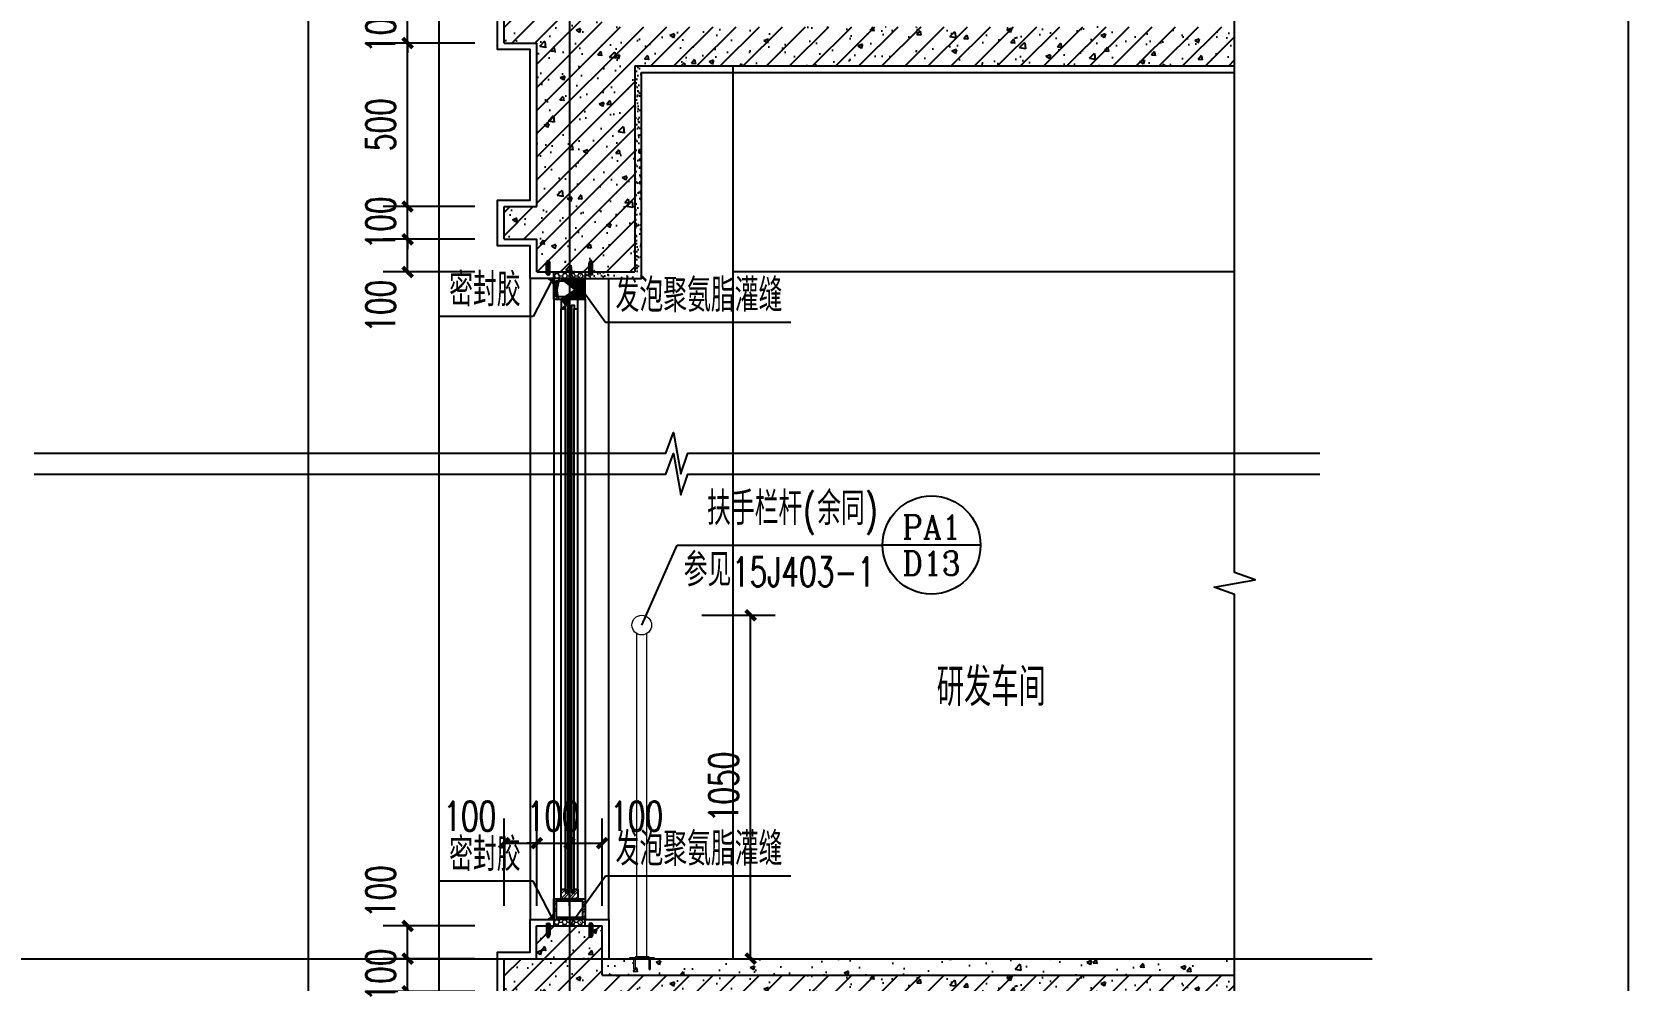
# Model space of a CAD drawing. Extents: x 1738711 to 2346805, y 1189731 to 2516152.
# Drawn here: x 1901301 to 1906184, y 1230629 to 1233528 of the extents above; entities that cross this region are included whole.
import ezdxf
from ezdxf.enums import TextEntityAlignment as Align

# ---------------------------------------------------------------- set-up
doc = ezdxf.new("R2010")
doc.units = 0
doc.header["$LTSCALE"] = 1000
doc.header["$MEASUREMENT"] = 0
for name, color, linetype, lineweight in [('_0', 7, 'Continuous', 25), ('填充', 252, 'Continuous', 5), ('栏杆', 6, 'Continuous', 15)]:
    doc.layers.add(name, color=color, linetype=linetype, lineweight=lineweight)
for name, color, linetype in [('AR-TEXT', 7, 'Continuous'), ('CONTINUOUS', 7, 'Continuous'), ('DIM_IDEN', 3, 'Continuous'), ('DIM_LEAD', 3, 'Continuous'), ('DIM_SYMB', 3, 'Continuous'), ('DOTE', 1, 'Continuous'), ('PUB_DIM', 3, 'Continuous'), ('PUB_HATCH', 8, 'Continuous'), ('PUB_TEXT', 7, 'Continuous'), ('WALL', 40, 'Continuous'), ('WINDOW', 144, 'Continuous'), ('切线', 35, 'Continuous'), ('看线', 8, 'Continuous'), ('石材', 5, 'Continuous'), ('窗', 125, 'Continuous')]:
    doc.layers.add(name, color=color, linetype=linetype)
doc.styles.add('_TCH_DIM', font='SIMPLEX', dxfattribs={"bigfont": 'GBCBIG'})
doc.styles.add('_TCH_DIM_T3', font='SIMPLEX', dxfattribs={"width": 0.7058823529411765, "bigfont": 'GBCBIG'})
doc.styles.add('_TCH_LABEL', font='COMPLEX', dxfattribs={"bigfont": 'GBCBIG'})
doc.styles.get("Standard").update_dxf_attribs({"font": 'gbenor.shx', "bigfont": 'gbcbig.shx'})
doc.dimstyles.new('_TCH_ARCH&&30', dxfattribs={"dimtxt": 89.25, "dimasz": 30, "dimexe": 75, "dimexo": 90, "dimgap": 37.87500000000001, "dimtad": 1, "dimdec": 0, "dimzin": 0, "dimdsep": 46, "dimtxsty": '_TCH_DIM_T3', "dimblk": 'ARCHTICK', "dimcen": 0.09, "dimclrt": 7, "dimazin": 2, "dimtfac": 1, "dimtdec": 0, "dimtix": 1, "dimtmove": 2, "dimatfit": 3, "dimfxl": 20, "dimtolj": 1, "dimtzin": 0, "dimarcsym": 0})
pattern_1 = [(225, (-424938021.4559683, -4685242373.939736), (11.22532015133644, -11.22532015133645), []), (225, (-424938021.4559683, -4685242381.877236), (11.22532015133644, -11.22532015133645), [])]

# ---------------------------------------------------------------- blocks, each defined once
blk = doc.blocks.new('gdfdgdfgdfbvfcxv')
at = {"layer": '填充'}
blk.add_line((264925.1590052751, -67479.48016648996), (264925.1590052751, -67589.48016648996), dxfattribs=at)
for points in [[(264919.1590052751, -67480.48016648996), (264829.4531232436, -67480.48016648996, -0.9999999999998485), (264829.4531232436, -67468.48016648996), (264919.1590052751, -67468.48016648996)], [(264919.1590052751, -67588.48016648996), (264829.4531232436, -67588.48016648996, 0.9999999999998485), (264829.4531232436, -67600.48016648996), (264919.1590052751, -67600.48016648996)]]:
    blk.add_lwpolyline(points, format="xyb", dxfattribs=at)
blk.add_lwpolyline([(264911.1590052752, -67634.48016648996), (264911.1590052752, -67434.48016648996), (264919.1590052752, -67434.48016648996), (264919.1590052752, -67634.48016648996)], close=True, dxfattribs=at)
blk.add_lwpolyline([(264911.1590052752, -67634.48016648996), (264911.1590052752, -67434.48016648996), (264919.1590052752, -67434.48016648996), (264919.1590052752, -67634.48016648996)], close=True, dxfattribs=at)
for centre, radius, start, end in [((264919.1590052751, -67483.27055614023), 4.499999999999999, 318.2387799836532, 90), ((264914.5262376207, -67487.70850220392), 9.195914699028702, 330.319845907807, 59.74924170688854), ((264919.1590052751, -67495.25905565452), 4.499999999999999, 318.2387799836532, 90), ((264919.1590052751, -67501.25330541166), 4.499999999999999, 318.2387799836532, 90), ((264919.1590052751, -67507.24755516881), 4.499999999999999, 318.2387799836532, 90), ((264919.1590052751, -67513.24180492596), 4.499999999999999, 318.2387799836532, 90), ((264919.1590052751, -67519.2360546831), 4.499999999999999, 318.2387799836532, 90), ((264919.1590052751, -67525.23030444025), 4.499999999999999, 318.2387799836532, 90), ((264919.1590052751, -67531.2245541974), 4.499999999999999, 318.2387799836532, 90), ((264919.1590052751, -67537.21880395431), 4.499999999999999, 318.2387799836532, 90), ((264919.1590052751, -67543.21305371169), 4.499999999999999, 318.2387799836532, 90), ((264919.1590052751, -67549.2073034686), 4.499999999999999, 318.2387799836532, 90), ((264919.1590052751, -67555.15057086223), 4.499999999999999, 318.2387799836532, 90), ((264919.1590052751, -67561.14482061937), 4.499999999999999, 318.2387799836532, 90), ((264919.1590052751, -67567.13907037652), 4.499999999999999, 318.2387799836532, 90), ((264919.1590052751, -67573.13332013367), 4.499999999999999, 318.2387799836532, 90), ((264919.1590052751, -67579.12756989081), 4.499999999999999, 318.2387799836532, 90), ((264919.1590052751, -67585.12181964796), 4.499999999999999, 269.9999649152392, 90)]:
    blk.add_arc(centre, radius, start, end, dxfattribs=at)
blk = doc.blocks.new('ghwerGWEGWEGW')
at = {"layer": '栏杆', "color": 6, "ltscale": 100}
for points in [[(2184611.378245345, 1556743.270899873), (2184611.378245345, 1557732.29813776)], [(2184641.378245345, 1556743.270899873), (2184641.378245345, 1557732.29813776)]]:
    blk.add_lwpolyline(points, dxfattribs=at)
blk.add_circle((2184626.378245345, 1557758.278899873), 30, dxfattribs=at)
at = {"layer": 'CONTINUOUS', "xscale": -0.384000000001397, "yscale": 0.384000000001397, "zscale": 0.384000000001397, "rotation": 270}
blk.add_blockref('gdfdgdfgdfbvfcxv', (2210560.670266158, 1455012.393841477), dxfattribs=at)
blk = doc.blocks.new('hrtheraghyra')
at = {"layer": 'WINDOW', "linetype": 'ByBlock'}
for p, q in [((-5, 20.97169877961278), (0, 29.42110927030444)), ((0, 29.42110927030444), (5, 20.97169877961278)), ((-5.930252616293728, -11.95136042498052), (6.0497822817415, -11.95136042498052))]:
    blk.add_line(p, q, dxfattribs=at)
for points in [[(-5, -11.95136042498052), (-5, 20.97169877961278)], [(0, -16.74081518873572), (0, 29.42110927030444)], [(5, -11.95136042498052), (5, 20.97169877961278)]]:
    blk.add_lwpolyline(points, dxfattribs=at)
blk.add_arc((0.05976483272388577, -8.920780394226313), 6.713026468484638, 206.8366017215709, 333.163398278429, dxfattribs=at)
blk = doc.blocks.new('_ArchTick')
at = {"color": 0, "linetype": 'ByBlock', "const_width": 0.4}
blk.add_lwpolyline([(-0.5, -0.5), (0.5, 0.5)], dxfattribs=at)
blk = doc.blocks.new('*D535')
at = {"layer": 'Defpoints', "color": 0, "transparency": 16777216}
for p in [(1903260.197001524, 1231744.386919201), (1903499.405884259, 1231744.386919201), (1903260.197001524, 1230694.386919201)]:
    blk.add_point(p, dxfattribs=at)
at = {"layer": 'PUB_DIM', "color": 0, "lineweight": -2, "transparency": 16777216}
for p, q in [((1903350.197001524, 1231744.386919201), (1903574.405884259, 1231744.386919201)), ((1903499.405884259, 1230694.386919201), (1903499.405884259, 1231744.386919201)), ((1903350.197001524, 1230694.386919201), (1903574.405884259, 1230694.386919201))]:
    blk.add_line(p, q, dxfattribs=at)
at = {"layer": 'PUB_DIM', "color": 0, "lineweight": -2, "transparency": 16777216, "xscale": 30, "yscale": 30, "zscale": 30}
for p, rotation in [((1903499.405884259, 1231744.386919201), 90), ((1903499.405884259, 1230694.386919201), 270)]:
    blk.add_blockref('_ArchTick', p, dxfattribs=dict(at, rotation=rotation))
at = {"layer": 'PUB_DIM', "color": 7, "transparency": 16777216, "insert": (1903416.905884259, 1231219.386919202), "char_height": 89.25, "attachment_point": 5, "rotation": 90, "style": '_TCH_DIM_T3'}
blk.add_mtext('\\A1;1050', dxfattribs=at)
blk = doc.blocks.new('*D536')
at = {"layer": 'Defpoints', "color": 0, "transparency": 16777216}
for p in [(1902845.597061429, 1231047.668982356), (1902745.597061429, 1230766.186882937), (1902845.597061429, 1230766.186882937)]:
    blk.add_point(p, dxfattribs=at)
at = {"layer": 'PUB_DIM', "color": 0, "lineweight": -2, "transparency": 16777216}
for p, q in [((1902745.597061429, 1230856.186882937), (1902745.597061429, 1231122.668982356)), ((1902845.597061429, 1230856.186882937), (1902845.597061429, 1231122.668982356)), ((1902745.597061429, 1231047.668982356), (1902845.597061429, 1231047.668982356))]:
    blk.add_line(p, q, dxfattribs=at)
at = {"layer": 'PUB_DIM', "color": 0, "lineweight": -2, "transparency": 16777216, "xscale": 30, "yscale": 30, "zscale": 30, "rotation": 180}
blk.add_blockref('_ArchTick', (1902745.597061429, 1231047.668982356), dxfattribs=at)
at = {"layer": 'PUB_DIM', "color": 0, "lineweight": -2, "transparency": 16777216, "xscale": 30, "yscale": 30, "zscale": 30}
blk.add_blockref('_ArchTick', (1902845.597061429, 1231047.668982356), dxfattribs=at)
at = {"layer": 'PUB_DIM', "color": 7, "transparency": 16777216, "insert": (1902640.597061428, 1231130.168982356), "char_height": 89.25, "attachment_point": 5, "style": '_TCH_DIM_T3'}
blk.add_mtext('\\A1;100', dxfattribs=at)
blk = doc.blocks.new('*D537')
at = {"layer": 'Defpoints', "color": 0, "transparency": 16777216}
for p in [(1902945.597061429, 1231047.668982357), (1902845.597061429, 1230766.186882937), (1902945.597061429, 1230766.186882937)]:
    blk.add_point(p, dxfattribs=at)
at = {"layer": 'PUB_DIM', "color": 0, "lineweight": -2, "transparency": 16777216}
for p, q in [((1902845.597061429, 1230856.186882937), (1902845.597061429, 1231122.668982357)), ((1902945.597061429, 1230856.186882937), (1902945.597061429, 1231122.668982357)), ((1902845.597061429, 1231047.668982357), (1902815.597061429, 1231047.668982357)), ((1902845.597061429, 1231047.668982357), (1902945.597061429, 1231047.668982357)), ((1902945.597061429, 1231047.668982357), (1902975.597061429, 1231047.668982357))]:
    blk.add_line(p, q, dxfattribs=at)
at = {"layer": 'PUB_DIM', "color": 0, "lineweight": -2, "transparency": 16777216, "xscale": 30, "yscale": 30, "zscale": 30}
blk.add_blockref('_ArchTick', (1902845.597061429, 1231047.668982357), dxfattribs=at)
at = {"layer": 'PUB_DIM', "color": 0, "lineweight": -2, "transparency": 16777216, "xscale": 30, "yscale": 30, "zscale": 30, "rotation": 180}
blk.add_blockref('_ArchTick', (1902945.597061429, 1231047.668982357), dxfattribs=at)
at = {"layer": 'PUB_DIM', "color": 7, "transparency": 16777216, "insert": (1902895.597061429, 1231130.168982357), "char_height": 89.25, "attachment_point": 5, "style": '_TCH_DIM_T3'}
blk.add_mtext('\\A1;100', dxfattribs=at)
blk = doc.blocks.new('*D538')
at = {"layer": 'Defpoints', "color": 0, "transparency": 16777216}
for p in [(1903045.597061429, 1231047.668982357), (1902945.597061429, 1230766.186882937), (1903045.597061429, 1230766.186882938)]:
    blk.add_point(p, dxfattribs=at)
at = {"layer": 'PUB_DIM', "color": 0, "lineweight": -2, "transparency": 16777216}
for p, q in [((1902945.597061429, 1230856.186882937), (1902945.597061429, 1231122.668982357)), ((1903045.597061429, 1230856.186882938), (1903045.597061429, 1231122.668982357)), ((1902945.597061429, 1231047.668982357), (1903045.597061429, 1231047.668982357))]:
    blk.add_line(p, q, dxfattribs=at)
at = {"layer": 'PUB_DIM', "color": 0, "lineweight": -2, "transparency": 16777216, "xscale": 30, "yscale": 30, "zscale": 30, "rotation": 180}
blk.add_blockref('_ArchTick', (1902945.597061429, 1231047.668982357), dxfattribs=at)
at = {"layer": 'PUB_DIM', "color": 0, "lineweight": -2, "transparency": 16777216, "xscale": 30, "yscale": 30, "zscale": 30}
blk.add_blockref('_ArchTick', (1903045.597061429, 1231047.668982357), dxfattribs=at)
at = {"layer": 'PUB_DIM', "color": 7, "transparency": 16777216, "insert": (1903150.597061428, 1231130.168982357), "char_height": 89.25, "attachment_point": 5, "style": '_TCH_DIM_T3'}
blk.add_mtext('\\A1;100', dxfattribs=at)
blk = doc.blocks.new('*D542')
at = {"layer": 'Defpoints', "color": 0, "transparency": 16777216}
for p in [(1902450.361484089, 1230694.386919201), (1902745.597061429, 1230694.386919201), (1902745.597061429, 1230594.386919201)]:
    blk.add_point(p, dxfattribs=at)
at = {"layer": 'PUB_DIM', "color": 0, "lineweight": -2, "transparency": 16777216}
for p, q in [((1902450.361484089, 1230694.386919201), (1902450.361484089, 1230724.386919201)), ((1902655.597061429, 1230694.386919201), (1902375.361484089, 1230694.386919201)), ((1902450.361484089, 1230594.386919201), (1902450.361484089, 1230694.386919201)), ((1902655.597061429, 1230594.386919201), (1902375.361484089, 1230594.386919201)), ((1902450.361484089, 1230594.386919201), (1902450.361484089, 1230564.386919201))]:
    blk.add_line(p, q, dxfattribs=at)
at = {"layer": 'PUB_DIM', "color": 0, "lineweight": -2, "transparency": 16777216, "xscale": 30, "yscale": 30, "zscale": 30}
for p, rotation in [((1902450.361484089, 1230694.386919201), 270), ((1902450.361484089, 1230594.386919201), 90)]:
    blk.add_blockref('_ArchTick', p, dxfattribs=dict(at, rotation=rotation))
at = {"layer": 'PUB_DIM', "color": 7, "transparency": 16777216, "insert": (1902367.861484089, 1230644.386919202), "char_height": 89.25, "attachment_point": 5, "rotation": 90, "style": '_TCH_DIM_T3'}
blk.add_mtext('\\A1;100', dxfattribs=at)
blk = doc.blocks.new('*D543')
at = {"layer": 'Defpoints', "color": 0, "transparency": 16777216}
for p in [(1902450.361484089, 1230794.386919201), (1902745.597061429, 1230794.386919201), (1902745.597061429, 1230694.386919201)]:
    blk.add_point(p, dxfattribs=at)
at = {"layer": 'PUB_DIM', "color": 0, "lineweight": -2, "transparency": 16777216}
for p, q in [((1902655.597061429, 1230794.386919201), (1902375.361484089, 1230794.386919201)), ((1902450.361484089, 1230694.386919201), (1902450.361484089, 1230794.386919201)), ((1902655.597061429, 1230694.386919201), (1902375.361484089, 1230694.386919201))]:
    blk.add_line(p, q, dxfattribs=at)
at = {"layer": 'PUB_DIM', "color": 0, "lineweight": -2, "transparency": 16777216, "xscale": 30, "yscale": 30, "zscale": 30}
for p, rotation in [((1902450.361484089, 1230794.386919201), 90), ((1902450.361484089, 1230694.386919201), 270)]:
    blk.add_blockref('_ArchTick', p, dxfattribs=dict(at, rotation=rotation))
at = {"layer": 'PUB_DIM', "color": 7, "transparency": 16777216, "insert": (1902367.861484089, 1230899.386919201), "char_height": 89.25, "attachment_point": 5, "rotation": 90, "style": '_TCH_DIM_T3'}
blk.add_mtext('\\A1;100', dxfattribs=at)
blk = doc.blocks.new('*D560')
at = {"layer": 'Defpoints', "color": 0, "transparency": 16777216}
for p in [(1902450.361484089, 1232894.386919201), (1902745.597061429, 1232894.386919201), (1902745.597061429, 1232794.386919202)]:
    blk.add_point(p, dxfattribs=at)
at = {"layer": 'PUB_DIM', "color": 0, "lineweight": -2, "transparency": 16777216}
for p, q in [((1902655.597061429, 1232894.386919201), (1902375.361484089, 1232894.386919201)), ((1902450.361484089, 1232794.386919202), (1902450.361484089, 1232894.386919201)), ((1902655.597061429, 1232794.386919202), (1902375.361484089, 1232794.386919202))]:
    blk.add_line(p, q, dxfattribs=at)
at = {"layer": 'PUB_DIM', "color": 0, "lineweight": -2, "transparency": 16777216, "xscale": 30, "yscale": 30, "zscale": 30}
for p, rotation in [((1902450.361484089, 1232894.386919201), 90), ((1902450.361484089, 1232794.386919202), 270)]:
    blk.add_blockref('_ArchTick', p, dxfattribs=dict(at, rotation=rotation))
at = {"layer": 'PUB_DIM', "color": 7, "transparency": 16777216, "insert": (1902367.861484089, 1232689.386919202), "char_height": 89.25, "attachment_point": 5, "rotation": 90, "style": '_TCH_DIM_T3'}
blk.add_mtext('\\A1;100', dxfattribs=at)
blk = doc.blocks.new('*D561')
at = {"layer": 'Defpoints', "color": 0, "transparency": 16777216}
for p in [(1902450.361484089, 1232994.386919201), (1902745.597061429, 1232994.386919201), (1902745.597061429, 1232894.386919201)]:
    blk.add_point(p, dxfattribs=at)
at = {"layer": 'PUB_DIM', "color": 0, "lineweight": -2, "transparency": 16777216}
for p, q in [((1902450.361484089, 1232994.386919201), (1902450.361484089, 1233024.386919201)), ((1902655.597061429, 1232994.386919201), (1902375.361484089, 1232994.386919201)), ((1902450.361484089, 1232894.386919201), (1902450.361484089, 1232994.386919201)), ((1902655.597061429, 1232894.386919201), (1902375.361484089, 1232894.386919201)), ((1902450.361484089, 1232894.386919201), (1902450.361484089, 1232864.386919201))]:
    blk.add_line(p, q, dxfattribs=at)
at = {"layer": 'PUB_DIM', "color": 0, "lineweight": -2, "transparency": 16777216, "xscale": 30, "yscale": 30, "zscale": 30}
for p, rotation in [((1902450.361484089, 1232994.386919201), 270), ((1902450.361484089, 1232894.386919201), 90)]:
    blk.add_blockref('_ArchTick', p, dxfattribs=dict(at, rotation=rotation))
at = {"layer": 'PUB_DIM', "color": 7, "transparency": 16777216, "insert": (1902367.861484089, 1232944.386919202), "char_height": 89.25, "attachment_point": 5, "rotation": 90, "style": '_TCH_DIM_T3'}
blk.add_mtext('\\A1;100', dxfattribs=at)
blk = doc.blocks.new('*D562')
at = {"layer": 'Defpoints', "color": 0, "transparency": 16777216}
for p in [(1902450.361484089, 1233494.386919201), (1902745.597061429, 1233494.386919201), (1902745.597061429, 1232994.386919201)]:
    blk.add_point(p, dxfattribs=at)
at = {"layer": 'PUB_DIM', "color": 0, "lineweight": -2, "transparency": 16777216}
for p, q in [((1902655.597061429, 1233494.386919201), (1902375.361484089, 1233494.386919201)), ((1902450.361484089, 1232994.386919201), (1902450.361484089, 1233494.386919201)), ((1902655.597061429, 1232994.386919201), (1902375.361484089, 1232994.386919201))]:
    blk.add_line(p, q, dxfattribs=at)
at = {"layer": 'PUB_DIM', "color": 0, "lineweight": -2, "transparency": 16777216, "xscale": 30, "yscale": 30, "zscale": 30}
for p, rotation in [((1902450.361484089, 1233494.386919201), 90), ((1902450.361484089, 1232994.386919201), 270)]:
    blk.add_blockref('_ArchTick', p, dxfattribs=dict(at, rotation=rotation))
at = {"layer": 'PUB_DIM', "color": 7, "transparency": 16777216, "insert": (1902367.861484089, 1233244.386919202), "char_height": 89.25, "attachment_point": 5, "rotation": 90, "style": '_TCH_DIM_T3'}
blk.add_mtext('\\A1;500', dxfattribs=at)
blk = doc.blocks.new('*D563')
at = {"layer": 'Defpoints', "color": 0, "transparency": 16777216}
for p in [(1902450.361484089, 1233594.386919201), (1902745.597061429, 1233594.386919201), (1902745.597061429, 1233494.386919201)]:
    blk.add_point(p, dxfattribs=at)
at = {"layer": 'PUB_DIM', "color": 0, "lineweight": -2, "transparency": 16777216}
for p, q in [((1902450.361484089, 1233594.386919201), (1902450.361484089, 1233624.386919201)), ((1902655.597061429, 1233594.386919201), (1902375.361484089, 1233594.386919201)), ((1902450.361484089, 1233494.386919201), (1902450.361484089, 1233594.386919201)), ((1902655.597061429, 1233494.386919201), (1902375.361484089, 1233494.386919201)), ((1902450.361484089, 1233494.386919201), (1902450.361484089, 1233464.386919201))]:
    blk.add_line(p, q, dxfattribs=at)
at = {"layer": 'PUB_DIM', "color": 0, "lineweight": -2, "transparency": 16777216, "xscale": 30, "yscale": 30, "zscale": 30}
for p, rotation in [((1902450.361484089, 1233594.386919201), 270), ((1902450.361484089, 1233494.386919201), 90)]:
    blk.add_blockref('_ArchTick', p, dxfattribs=dict(at, rotation=rotation))
at = {"layer": 'PUB_DIM', "color": 7, "transparency": 16777216, "insert": (1902367.861484089, 1233544.386919202), "char_height": 89.25, "attachment_point": 5, "rotation": 90, "style": '_TCH_DIM_T3'}
blk.add_mtext('\\A1;100', dxfattribs=at)

msp = doc.modelspace()

# ---------------------------------------------------------------- hatches: boundary and pattern name
at = {"layer": 'PUB_HATCH'}
h = msp.add_hatch(dxfattribs=at)
h.set_pattern_fill('钢筋混凝土', color=256, scale=20, style=0)
h.set_pattern_definition([(45, (-281403.3454722157, -148041.1364600032), (-35.35533905932737, 35.35533905932738), []), (49.99999999999999, (-281403.3454722157, -148041.1364600032), (143.4520365201507, -12.55042699651902), [15, -165]), (355, (-281403.3454722157, -148041.1364600032), (-27.7502667226, 150.4384267400024), [12, -132]), (100.4514, (-281391.3911362157, -148042.1823280032), (115.7018763428043, 137.8879084121907), [12.748038, -140.2284224]), (46.18420000000002, (-281403.3454722157, -148001.1364600032), (213.4482097251289, -33.10380286580362), [22.49999999999998, -247.4999999999999]), (96.6356, (-281385.5581232157, -148003.8951214032), (186.9325411097407, 194.8235741800883), [19.1220576, -210.3426]), (351.1842, (-281403.3454722157, -148001.1364600032), (186.9323890267254, 194.8237201850649), [18, -198]), (21, (-281383.3454722157, -148011.1364600032), (119.3814104236923, -80.52377813306776), [15, -165]), (326.0000000000001, (-281383.3454722157, -148011.1364600032), (48.66306638431634, 145.0300090093706), [12, -132]), (71.4514, (-281373.3970256157, -148017.8467812032), (168.044525716298, 64.50609934199048), [12.748038, -140.2284224]), (37.50000000000001, (-281403.3454722157, -148041.1364600032), (2.431971063458134, 66.5787707662623), [0, -130.4, 0, -134, 0, -132.5]), (7.499999999999999, (-281403.3454722157, -148041.1364600032), (52.61390748842972, 78.88234237647205), [0, -76.39999999999999, 0, -127.4, 0, -50.5]), (327.5, (-281447.9454722157, -148041.1364600032), (106.7644872344818, -4.510974346875951), [0, -50, 0, -156, 0, -207]), (317.5, (-281467.9454722157, -148041.1364600032), (116.6372338684772, 20.02099646646354), [0, -65, 0, -103.6, 0, -147])])
h.paths.add_polyline_path([(1904980.033040785, 1233424.386919202), (1903145.597061429, 1233424.386919202), (1903145.597061429, 1232794.386919202), (1902845.597061429, 1232794.386919202), (1902845.597061429, 1232894.386919201), (1902745.597061429, 1232894.386919202), (1902745.597061429, 1232994.386919202), (1902845.597061429, 1232994.386919202), (1902845.597061429, 1233494.386919202), (1902745.597061429, 1233494.386919202), (1902745.597061429, 1233594.386919202), (1902844.790626383, 1233594.386919202), (1902845.59706143, 1233694.386919201), (1903045.597061429, 1233694.386919201), (1903045.597061429, 1233544.386919202), (1904980.033040785, 1233544.386919202)])
h = msp.add_hatch(dxfattribs=at)
h.set_pattern_fill('碎沙', color=256, scale=10, style=0)
h.set_pattern_definition([(37.50000000000001, (0, -2900.000000000233), (-0.8000156479920251, 24.47066186646712), [0, -19.304, 0, -21.59, 0, -20.6375]), (7.499999999999999, (0, -2900.000000000233), (22.47616415690013, 35.84125502841771), [0, -10.414, 0, -17.399, 0, -6.6675]), (327.5, (-15.621, -2900.000000000233), (39.5496185120729, 0.071859233927285), [0, -6.35, 0, -22.86, 0, -29.845]), (317.5, (-15.621, -2900.000000000233), (38.17782262361487, 11.14646616286081), [0, -3.175, 0, -14.986, 0, -17.145])])
h.paths.add_polyline_path([(1902993.59706143, 1232774.386919202), (1903165.59706143, 1232774.386919202), (1903165.59706143, 1233424.386919201), (1903145.597061429, 1233424.386919201), (1903145.597061429, 1232794.386919201), (1902993.597061429, 1232794.386919201)])
h = msp.add_hatch(dxfattribs=at)
h.set_pattern_fill('钢筋混凝土', color=256, scale=20, style=0)
h.set_pattern_definition([(45, (-281403.3454722157, -150941.1364600034), (-35.35533905932737, 35.35533905932738), []), (49.99999999999999, (-281403.3454722157, -150941.1364600034), (143.4520365201507, -12.55042699651902), [15, -165]), (355, (-281403.3454722157, -150941.1364600034), (-27.7502667226, 150.4384267400024), [12, -132]), (100.4514, (-281391.3911362157, -150942.1823280034), (115.7018763428043, 137.8879084121907), [12.748038, -140.2284224]), (46.18420000000002, (-281403.3454722157, -150901.1364600034), (213.4482097251289, -33.10380286580362), [22.49999999999999, -247.4999999999999]), (96.6356, (-281385.5581232157, -150903.8951214034), (186.9325411097407, 194.8235741800883), [19.1220576, -210.3426]), (351.1842, (-281403.3454722157, -150901.1364600034), (186.9323890267254, 194.8237201850649), [18, -198]), (21, (-281383.3454722157, -150911.1364600034), (119.3814104236923, -80.52377813306776), [15, -165]), (326.0000000000001, (-281383.3454722157, -150911.1364600034), (48.66306638431634, 145.0300090093706), [12, -132]), (71.4514, (-281373.3970256157, -150917.8467812034), (168.044525716298, 64.50609934199048), [12.748038, -140.2284224]), (37.50000000000001, (-281403.3454722157, -150941.1364600034), (2.431971063458134, 66.5787707662623), [0, -130.4, 0, -134, 0, -132.5]), (7.499999999999999, (-281403.3454722157, -150941.1364600034), (52.61390748842972, 78.88234237647205), [0, -76.39999999999999, 0, -127.4, 0, -50.5]), (327.5, (-281447.9454722157, -150941.1364600034), (106.7644872344818, -4.510974346875951), [0, -50, 0, -156, 0, -207]), (317.5, (-281467.9454722157, -150941.1364600034), (116.6372338684772, 20.02099646646354), [0, -65, 0, -103.6, 0, -147])])
h.paths.add_polyline_path([(1904980.033040785, 1230524.386919201), (1903145.597061429, 1230524.386919202), (1903145.597061429, 1229894.386919201), (1902845.597061429, 1229894.386919201), (1902845.597061429, 1229994.386919201), (1902745.597061429, 1229994.386919201), (1902745.597061429, 1230094.386919201), (1902845.597061429, 1230094.386919201), (1902845.597061429, 1230594.386919201), (1902745.597061429, 1230594.386919201), (1902745.597061429, 1230694.386919201), (1902844.790626383, 1230694.386919201), (1902845.59706143, 1230794.386919201), (1903045.597061429, 1230794.386919201), (1903045.597061429, 1230644.386919202), (1904980.033040785, 1230644.386919202)])
h = msp.add_hatch(dxfattribs=at)
h.set_pattern_fill('混凝土', color=256, scale=20, style=0)
h.set_pattern_definition([(49.99999999999999, (0, 2900.000000000233), (143.4520365201507, -12.55042699651902), [15, -165]), (355, (0, 2900.000000000233), (-27.7502667226, 150.4384267400024), [12, -132]), (100.4514, (11.954336, 2898.954132000233), (115.7018763428043, 137.8879084121907), [12.748038, -140.2284224]), (46.18420000000002, (0, 2940.000000000233), (213.4482097251289, -33.10380286580362), [22.49999999999999, -247.4999999999999]), (96.6356, (17.787349, 2937.241338600233), (186.9325411097407, 194.8235741800883), [19.1220576, -210.3426]), (351.1842, (0, 2940.000000000233), (186.9323890267254, 194.8237201850649), [18, -198]), (21, (20, 2930.000000000233), (119.3814104236923, -80.52377813306776), [15, -165]), (326.0000000000001, (20, 2930.000000000233), (48.66306638431634, 145.0300090093706), [12, -132]), (71.4514, (29.9484466, 2923.289678800233), (168.044525716298, 64.50609934199048), [12.748038, -140.2284224]), (37.50000000000001, (0, 2900.000000000233), (2.431971063458134, 66.5787707662623), [0, -130.4, 0, -134, 0, -132.5]), (7.499999999999999, (0, 2900.000000000233), (52.61390748842972, 78.88234237647205), [0, -76.39999999999999, 0, -127.4, 0, -50.5]), (327.5, (-44.6, 2900.000000000233), (106.7644872344818, -4.510974346875951), [0, -50, 0, -156, 0, -207]), (317.5, (-64.6, 2900.000000000233), (116.6372338684772, 20.02099646646354), [0, -65, 0, -103.6, 0, -147])])
h.paths.add_polyline_path([(1903045.597061429, 1230694.386919202), (1904980.033040785, 1230694.386919202), (1904980.033040785, 1230644.386919202), (1903045.597061429, 1230644.386919202)])
at = {"layer": '填充'}
h = msp.add_hatch(dxfattribs=at)
h.set_pattern_fill('HONEY', color=256, scale=5, angle=-180, style=0)
h.set_pattern_definition([(6.492229350048602e-14, (3523557.597061429, 2424808.886919201), (11.90625, -6.874074999999996), [7.9375, -15.875]), (240, (3523557.597061429, 2424808.886919201), (-11.90624857751951, -6.87407746380848), [7.9375, -15.875]), (300.0000000000001, (3523557.597061429, 2424808.886919201), (1.422480491156399e-06, -13.74815246380847), [-15.875, 7.9375])])
h.paths.add_polyline_path([(1902993.597061429, 1232774.386919201), (1902897.597061429, 1232774.386919201), (1902897.597061429, 1232794.386919201), (1902993.597061429, 1232794.386919201)])
h = msp.add_hatch(dxfattribs=at)
h.set_pattern_fill('STEEL', color=256, scale=10, angle=-180, style=0)
h.set_pattern_definition(pattern_1)
h.paths.add_polyline_path([(1902986.397061441, 1232718.499518574), (1902904.797061477, 1232718.499518574), (1902904.797061477, 1232762.564512433), (1902897.597061429, 1232755.124080838), (1902897.597061429, 1232711.299518765), (1902990.397689614, 1232711.299518765), (1902993.597061429, 1232714.731899441), (1902993.597061429, 1232774.386919201), (1902916.237437818, 1232774.386919201), (1902909.270099435, 1232767.186919392), (1902986.397061441, 1232767.186919392)])
h = msp.add_hatch(dxfattribs=at)
h.set_pattern_fill('STEEL', color=256, scale=10, angle=-180, style=0)
h.set_pattern_definition(pattern_1)
h.paths.add_polyline_path([(1902947.213168893, 1232681.299518765), (1902940.197061453, 1232681.299518765), (1902940.197061453, 1232693.299518765), (1902932.997061465, 1232693.299518765), (1902932.997061465, 1232681.299518765), (1902919.797061477, 1232681.299518765), (1902919.797061477, 1232711.299518765), (1902947.213168893, 1232711.299518765)])
h.paths.add_polyline_path([(1902971.397061441, 1232681.299518765), (1902959.397061441, 1232681.299518765), (1902959.397061441, 1232693.299518765), (1902952.197061453, 1232693.299518765), (1902952.197061453, 1232681.299518765), (1902947.213168893, 1232681.299518765), (1902947.213168893, 1232711.299518765), (1902971.397061441, 1232711.299518765)])
h = msp.add_hatch(dxfattribs=at)
h.set_pattern_fill('STEEL', color=256, scale=10, angle=-180, style=0)
h.set_pattern_definition([(45.00000000000006, (1658542.019097243, -83517.92036133935), (-11.22532015133644, 11.22532015133644), []), (45.00000000000006, (1658542.019097243, -83509.98286133935), (-11.22532015133644, 11.22532015133644), [])])
h.paths.add_polyline_path([(1902986.397062335, 1230870.274319828), (1902904.797062371, 1230870.274319828), (1902904.797062371, 1230826.20932597), (1902897.597062323, 1230833.649757565), (1902897.597062323, 1230877.474319638), (1902990.397690509, 1230877.474319638), (1902993.597062323, 1230874.041938961), (1902993.597062323, 1230814.386919201), (1902916.237438712, 1230814.386919201), (1902909.270100329, 1230821.58691901), (1902986.397062335, 1230821.58691901)])
h = msp.add_hatch(dxfattribs=at)
h.set_pattern_fill('STEEL', color=256, scale=10, angle=-180, style=0)
h.set_pattern_definition([(44.99999999999999, (3636265.44466928, 4297851.417775334), (-11.22532015133644, 11.22532015133645), []), (44.99999999999999, (3636265.44466928, 4297859.355275334), (-11.22532015133644, 11.22532015133645), [])])
h.paths.add_polyline_path([(1902947.213169787, 1230907.474319638), (1902940.197062347, 1230907.474319638), (1902940.197062347, 1230895.474319638), (1902932.997062359, 1230895.474319638), (1902932.997062359, 1230907.474319638), (1902919.797062371, 1230907.474319638), (1902919.797062371, 1230877.474319638), (1902947.213169787, 1230877.474319638)])
h.paths.add_polyline_path([(1902971.397062335, 1230907.474319638), (1902959.397062335, 1230907.474319638), (1902959.397062335, 1230895.474319638), (1902952.197062347, 1230895.474319638), (1902952.197062347, 1230907.474319638), (1902947.213169787, 1230907.474319638), (1902947.213169787, 1230877.474319638), (1902971.397062335, 1230877.474319638)])
h = msp.add_hatch(dxfattribs=at)
h.set_pattern_fill('HONEY', color=256, scale=5, angle=-180, style=0)
h.set_pattern_definition([(359.9999999999999, (3523557.597062323, 38779.88691920112), (11.90625, 6.874074999999996), [7.9375, -15.875]), (120, (3523557.597062323, 38779.88691920112), (-11.90624857751951, 6.87407746380848), [7.9375, -15.875]), (59.99999999999999, (3523557.597062323, 38779.88691920112), (1.422480491156399e-06, 13.74815246380847), [-15.875, 7.9375])])
h.paths.add_polyline_path([(1902993.597062323, 1230814.386919201), (1902897.597062323, 1230814.386919201), (1902897.597062323, 1230794.386919201), (1902993.597062323, 1230794.386919201)])
at = {"layer": '看线'}
h = msp.add_hatch(dxfattribs=at)
h.set_pattern_fill('ANSI31', color=256, style=0)
h.set_pattern_definition([(45.00000000000001, (295917.3722572101, 3312125.386824568), (-1.122532015133644, 1.122532015133644), [])])
edge = h.paths.add_edge_path()
edge.add_arc((1902867.411030572, 1232744.191413001), 32.63809181052642, 22.307251756988308, 67.69274690090572, ccw=False)
edge.add_line((1902897.606542565, 1232756.57995983), (1902897.597062321, 1232774.386919202))
edge.add_line((1902897.597062321, 1232774.386919202), (1902879.799578108, 1232774.386924704))
h = msp.add_hatch(dxfattribs=at)
h.set_pattern_fill('ANSI31', color=256, style=0)
h.set_pattern_definition([(315, (295917.3722572124, -848536.6129861653), (-1.122532015133644, -1.122532015133644), [])])
edge = h.paths.add_edge_path()
edge.add_arc((1902867.411030574, 1230844.582425402), 32.63809181052642, 292.3072530990943, 337.6927482430117)
edge.add_line((1902897.606542567, 1230832.193878573), (1902897.597062323, 1230814.386919201))
edge.add_line((1902897.597062323, 1230814.386919201), (1902879.79957811, 1230814.386913699))

# ---------------------------------------------------------------- linework, layer by layer
at = {"layer": 'DIM_IDEN'}
for p, q in [((1903166.530212884, 1231714.386919202), (1903274.756670485, 1231959.292039568)), ((1903274.756670485, 1231959.292039568), (1903902.853256332, 1231959.292039568)), ((1904202.853256332, 1231959.292039568), (1903902.853256332, 1231959.292039568))]:
    msp.add_line(p, q, dxfattribs=at)
msp.add_lwpolyline([(1903166.530212884, 1231714.386919202, 1), (1903166.530212884, 1231714.386919202, 1)], format="xyb", close=True, dxfattribs=at)
msp.add_circle((1904052.853256332, 1231959.292039568), 150, dxfattribs=at)
at = {"layer": 'DIM_LEAD'}
for p, q in [((1902948.096099338, 1232789.607030245), (1903055.191227321, 1232640.998795627)), ((1902891.892094703, 1232767.793460819), (1902834.097065388, 1232657.790307862)), ((1902834.097065388, 1232657.790307862), (1902545.862726363, 1232657.790307862)), ((1903055.191227321, 1232640.998795627), (1903622.787981813, 1232640.998795627)), ((1902834.097065388, 1230930.932803084), (1902545.862726363, 1230930.932803084)), ((1902891.892094703, 1230820.929650126), (1902834.097065388, 1230930.932803084)), ((1902948.096099338, 1230799.1160807), (1903055.19122732, 1230947.724315319)), ((1903055.19122732, 1230947.724315319), (1903622.787981812, 1230947.724315319))]:
    msp.add_line(p, q, dxfattribs=at)
at = {"layer": 'DIM_SYMB'}
for points in [[(1904980.033040785, 1221004.491384034), (1904980.033040785, 1231807.875501727), (1904917.033040785, 1231830.805626486), (1905043.033040785, 1231853.022826055), (1904980.033040785, 1231875.375501727), (1904980.033040785, 1242678.75961942)], [(1901308.098605396, 1232239.948193894), (1903240.450302311, 1232239.948193894), (1903263.380427069, 1232302.948193894), (1903285.597626639, 1232176.948193894), (1903307.950302311, 1232239.948193894), (1905240.301999225, 1232239.948193894)], [(1901308.098605396, 1232176.03159835), (1903240.450302311, 1232176.03159835), (1903263.380427069, 1232239.03159835), (1903285.597626639, 1232113.03159835), (1903307.950302311, 1232176.03159835), (1905240.301999225, 1232176.03159835)]]:
    msp.add_lwpolyline(points, dxfattribs=at)
at = {"layer": 'DOTE'}
for p, q in [((1902945.597061429, 1242716.693157102), (1902945.597061429, 1221032.277691007)), ((1899406.458372165, 1230694.386919201), (1905400.934661698, 1230694.386919201))]:
    msp.add_line(p, q, dxfattribs=at)
at = {"layer": 'WALL'}
for p, q in [((1902745.597061429, 1233494.386919201), (1902745.597061429, 1233594.386919202)), ((1902745.597061429, 1233494.386919201), (1902845.597061429, 1233494.386919201)), ((1902845.597061429, 1232994.386919202), (1902845.597061429, 1233494.386919201)), ((1903145.597061429, 1233424.386919202), (1904980.033040785, 1233424.386919201)), ((1903145.597061429, 1233424.386919201), (1903145.597061429, 1232794.386919201)), ((1902745.597061429, 1232994.386919201), (1902845.597061429, 1232994.386919201)), ((1902745.597061429, 1232894.386919201), (1902745.597061429, 1232994.386919202)), ((1902745.597061429, 1232894.386919201), (1902845.597061429, 1232894.386919201)), ((1902845.597061429, 1232794.386919201), (1902845.597061429, 1232894.386919201)), ((1902845.597061429, 1232794.386919201), (1903145.597061429, 1232794.386919202)), ((1903045.597061429, 1232794.386919201), (1903045.59706143, 1232794.386919201)), ((1902844.790626382, 1230794.386919201), (1903045.59706143, 1230794.386919201)), ((1902844.790626383, 1230694.386919201), (1902844.790626382, 1230794.386919201)), ((1903045.597061429, 1230644.386919202), (1903045.597061429, 1230794.386919201)), ((1902745.597061429, 1230694.386919201), (1902844.790626383, 1230694.386919201)), ((1902745.597061429, 1230594.386919201), (1902745.597061429, 1230694.386919202)), ((1903045.597061429, 1230644.386919202), (1904980.033040785, 1230644.386919202))]:
    msp.add_line(p, q, dxfattribs=at)
at = {"layer": '切线'}
msp.add_line((1903045.597061429, 1230694.386919201), (1904980.033040785, 1230694.386919201), dxfattribs=at)
for points in [[(1902897.597061427, 1232774.386919201), (1902825.597061427, 1232774.386919201), (1902825.597061427, 1232874.386919201), (1902725.597061427, 1232874.386919201), (1902725.597061426, 1233014.386919202), (1902825.597061426, 1233014.386919201), (1902825.597061427, 1233474.386919201), (1902725.597061427, 1233474.386919201), (1902725.597061427, 1233614.386919201), (1902824.790626381, 1233614.386919202), (1902824.79062638, 1233714.386919201), (1902897.597062321, 1233714.386919201)], [(1902993.597061429, 1232774.386919202), (1903165.597061429, 1232774.386919202), (1903165.597061429, 1233404.386919202), (1904980.033040785, 1233404.386919202)], [(1902897.597061429, 1229874.386919201), (1902825.597061429, 1229874.386919201), (1902825.597061429, 1229974.386919201), (1902725.597061429, 1229974.386919201), (1902725.597061429, 1230114.386919202), (1902825.597061429, 1230114.386919201), (1902825.597061429, 1230574.386919201), (1902725.597061429, 1230574.386919201), (1902725.59706143, 1230714.386919201), (1902824.790626383, 1230714.386919202), (1902824.790626382, 1230814.386919201), (1902897.597062323, 1230814.386919201)], [(1902993.597062323, 1230814.386919201), (1903065.597061429, 1230814.386919201), (1903065.597061429, 1230694.386919201)]]:
    msp.add_lwpolyline(points, dxfattribs=at)
for centre, start, end in [((1902867.411031164, 1232744.191412886), 22.351056895854, 67.69272394834546), ((1902867.411031166, 1230844.582425517), 292.3072760489307, 337.6489431071849)]:
    msp.add_arc(centre, 32.63809135155627, start, end, dxfattribs=at)
at = {"layer": '看线'}
for p, q in [((1906183.548719872, 1242881.556566289), (1906183.547623354, 1220651.557238328)), ((1902145.597060177, 1241105.442492284), (1902145.597060177, 1228694.386919201)), ((1902545.597097777, 1233594.386919202), (1902545.597097777, 1230694.386919201)), ((1903445.597061428, 1233424.386919201), (1903445.597061428, 1230694.386919201)), ((1902825.597061429, 1232774.386919201), (1902825.597061429, 1230814.386919201)), ((1903065.597061429, 1230814.386919201), (1903065.597061429, 1232774.386919202)), ((1904980.033040785, 1232794.386919202), (1903445.597061428, 1232794.386919202)), ((1902545.597097777, 1230694.386919202), (1902545.597097777, 1228714.386919201))]:
    msp.add_line(p, q, dxfattribs=at)
at = {"layer": '石材', "const_width": 2}
for points in [[(1902960.6292325, 1232774.386919201), (1902917.707688604, 1232774.386919201), (1902905.354557488, 1232794.386919201), (1902861.617093716, 1232794.386919201)], [(1902930.564890418, 1232774.386919201), (1902973.486434314, 1232774.386919201), (1902985.83956543, 1232794.386919201), (1903029.577029202, 1232794.386919201)], [(1902960.629233394, 1230814.386919201), (1902917.707689498, 1230814.386919201), (1902905.354558382, 1230794.386919201), (1902861.61709461, 1230794.386919201)], [(1902930.564891312, 1230814.386919201), (1902973.486435208, 1230814.386919201), (1902985.839566324, 1230794.386919201), (1903029.577030096, 1230794.386919201)]]:
    msp.add_lwpolyline(points, dxfattribs=at)
at = {"layer": '石材'}
for points in [[(1902993.597061429, 1232774.386919201), (1902897.597061429, 1232774.386919201), (1902897.597061429, 1232794.386919201), (1902993.597061429, 1232794.386919201)], [(1902993.597062323, 1230814.386919201), (1902897.597062323, 1230814.386919201), (1902897.597062323, 1230794.386919201), (1902993.597062323, 1230794.386919201)]]:
    msp.add_lwpolyline(points, close=True, dxfattribs=at)
at = {"layer": '窗', "color": 117}
for p, q in [((1902897.597062323, 1232711.299518765), (1902897.597062323, 1230877.474319638)), ((1902932.997062359, 1230907.474319638), (1902932.997062359, 1232681.299518765)), ((1902940.197062347, 1230907.474319638), (1902940.197062347, 1232681.299518765)), ((1902952.197062347, 1230907.474319638), (1902952.197062347, 1232681.299518765)), ((1902959.397062335, 1230907.474319638), (1902959.397062335, 1232681.299518765)), ((1902993.597062383, 1232711.299518765), (1902993.597062383, 1230877.474319638))]:
    msp.add_line(p, q, dxfattribs=at)
at = {"layer": '窗', "color": 237}
for p, q in [((1902919.797062371, 1230907.474319638), (1902919.797062371, 1232681.299518765)), ((1902971.397062335, 1230907.474319638), (1902971.397062335, 1232681.299518765))]:
    msp.add_line(p, q, dxfattribs=at)
for points in [[(1902897.597061429, 1232711.299518765), (1902897.597061429, 1232774.386919201)], [(1902897.597062323, 1230877.474319638), (1902897.597062323, 1230814.386919201)]]:
    msp.add_lwpolyline(points, dxfattribs=at)
for points in [[(1902897.597061429, 1232711.299518765), (1902993.597061429, 1232711.299518765), (1902993.597061429, 1232774.386919201), (1902897.597061429, 1232774.386919201)], [(1902904.797061477, 1232718.499518574), (1902904.797061477, 1232767.186919392), (1902986.397061441, 1232767.186919392), (1902986.397061441, 1232718.499518574)], [(1902932.997061465, 1232681.299518765), (1902932.997061465, 1232693.299518765), (1902940.197061453, 1232693.299518765), (1902940.197061453, 1232681.299518765), (1902952.197061453, 1232681.299518765), (1902952.197061453, 1232693.299518765), (1902959.397061441, 1232693.299518765), (1902959.397061441, 1232681.299518765), (1902971.397061441, 1232681.299518765), (1902971.397061441, 1232711.299518765), (1902919.797061477, 1232711.299518765), (1902919.797061477, 1232681.299518765)], [(1902897.597062323, 1230877.474319638), (1902993.597062323, 1230877.474319638), (1902993.597062323, 1230814.386919201), (1902897.597062323, 1230814.386919201)], [(1902904.797062371, 1230870.274319828), (1902904.797062371, 1230821.58691901), (1902986.397062335, 1230821.58691901), (1902986.397062335, 1230870.274319828)], [(1902932.997062359, 1230907.474319638), (1902932.997062359, 1230895.474319638), (1902940.197062347, 1230895.474319638), (1902940.197062347, 1230907.474319638), (1902952.197062347, 1230907.474319638), (1902952.197062347, 1230895.474319638), (1902959.397062335, 1230895.474319638), (1902959.397062335, 1230907.474319638), (1902971.397062335, 1230907.474319638), (1902971.397062335, 1230877.474319638), (1902919.797062371, 1230877.474319638), (1902919.797062371, 1230907.474319638)]]:
    msp.add_lwpolyline(points, close=True, dxfattribs=at)

# ---------------------------------------------------------------- block references
at = {"layer": '_0'}
msp.add_blockref('ghwerGWEGWEGW', (-281459.8480324605, -326043.8919806718), dxfattribs=at)
at = {"layer": 'WALL'}
msp.add_blockref('hrtheraghyra', (1902880.466051612, 1232801.006968678), dxfattribs=at)
at = {"layer": 'WALL', "xscale": -1}
msp.add_blockref('hrtheraghyra', (1903010.728071246, 1232801.006968678), dxfattribs=at)
at = {"layer": 'WALL', "xscale": -1, "rotation": 180}
msp.add_blockref('hrtheraghyra', (1902880.466052506, 1230787.766869724), dxfattribs=at)
at = {"layer": 'WALL', "rotation": 180}
msp.add_blockref('hrtheraghyra', (1903010.72807214, 1230787.766869724), dxfattribs=at)

# ---------------------------------------------------------------- texts
at = {"layer": 'AR-TEXT'}
msp.add_text('研发车间', height=115.7446808510638, dxfattribs=at).set_placement((1904068.92733238, 1231467.199950915))
at = {"layer": 'PUB_TEXT', "color": 7, "style": '_TCH_DIM'}
for s, p in [('密封胶', (1902577.362726363, 1232689.290307862)), ('发泡聚氨脂灌缝', (1903086.394364791, 1232672.498795627)), ('扶手栏杆', (1903366.0128308, 1232020.542039568)), ('余同', (1903702.906447821, 1232020.542039568)), ('参见', (1903294.906447821, 1231832.845231057)), ('密封胶', (1902577.362726363, 1230962.432803084)), ('发泡聚氨脂灌缝', (1903086.394364791, 1230979.224315319))]:
    msp.add_text(s, height=101.2765957446808, dxfattribs=at).set_placement(p)
at = {"layer": 'PUB_TEXT', "color": 7, "style": '_TCH_DIM', "width": 0.7058823529411765}
for s, p in [('(', (1903660.906447821, 1232020.542039568)), (')', (1903850.353256332, 1232020.542039568)), ('15J403-1', (1903442.353256332, 1231832.845231057))]:
    msp.add_text(s, height=89.25, dxfattribs=at).set_placement(p)
at = {"layer": 'PUB_TEXT', "color": 7, "style": '_TCH_LABEL'}
for s, height, p, p2 in [('PA1', 72.45658422518304, (1903963.145104434, 1231978.396738901), (1904142.561408229, 1231978.396738901)), ('D13', 73.2403426244387, (1903963.918554573, 1231867.031180428), (1904141.78795809, 1231867.031180428))]:
    msp.add_text(s, height=height, dxfattribs=at).set_placement(p, p2, align=Align.FIT)

# ---------------------------------------------------------------- dimensions: what is measured, and where the dimension line sits
at = {"layer": 'PUB_DIM'}
for p1, p2, distance, picture, middle in [((1902745.597061429, 1233494.386919201), (1902745.597061429, 1233594.386919201), 295.23557734000497, '*D563', (1902367.861484089, 1233544.386919202)), ((1902745.597061429, 1232994.386919201), (1902745.597061429, 1233494.386919201), 295.23557734000497, '*D562', (1902367.861484089, 1233244.386919202)), ((1902745.597061429, 1232894.386919201), (1902745.597061429, 1232994.386919201), 295.23557734000497, '*D561', (1902367.861484089, 1232944.386919202)), ((1903260.197001524, 1230694.386919201), (1903260.197001524, 1231744.386919201), -239.208882734878, '*D535', (1903416.905884259, 1231219.386919202)), ((1902845.597061429, 1230766.186882937), (1902945.597061429, 1230766.186882937), 281.48209941992536, '*D537', (1902895.597061429, 1231130.168982357)), ((1902745.597061429, 1230594.386919201), (1902745.597061429, 1230694.386919201), 295.23557734000497, '*D542', (1902367.861484089, 1230644.386919202))]:
    dim = msp.add_aligned_dim(p1=p1, p2=p2, distance=distance, dimstyle='_TCH_ARCH&&30', dxfattribs=at)
    dim.commit()
    dim.dimension.update_dxf_attribs({"geometry": picture, "text_midpoint": middle})
for base, p1, p2, angle, picture, middle in [((1902450.361484089, 1232894.386919201), (1902745.597061429, 1232794.386919202), (1902745.597061429, 1232894.386919201), 90, '*D560', (1902367.861484089, 1232689.386919202)), ((1902845.597061429, 1231047.668982356), (1902745.597061429, 1230766.186882937), (1902845.597061429, 1230766.186882937), 0, '*D536', (1902640.597061428, 1231130.168982356)), ((1903045.597061429, 1231047.668982357), (1902945.597061429, 1230766.186882937), (1903045.597061429, 1230766.186882938), 5.336085289072462e-10, '*D538', (1903150.597061428, 1231130.168982357)), ((1902450.361484089, 1230794.386919201), (1902745.597061429, 1230694.386919201), (1902745.597061429, 1230794.386919201), 90, '*D543', (1902367.861484089, 1230899.386919201))]:
    dim = msp.add_linear_dim(base=base, p1=p1, p2=p2, angle=angle, dimstyle='_TCH_ARCH&&30', dxfattribs=at)
    dim.commit()
    dim.dimension.update_dxf_attribs({"geometry": picture, "text_midpoint": middle, "dimtype": 129})

doc.saveas('drawing.dxf')
